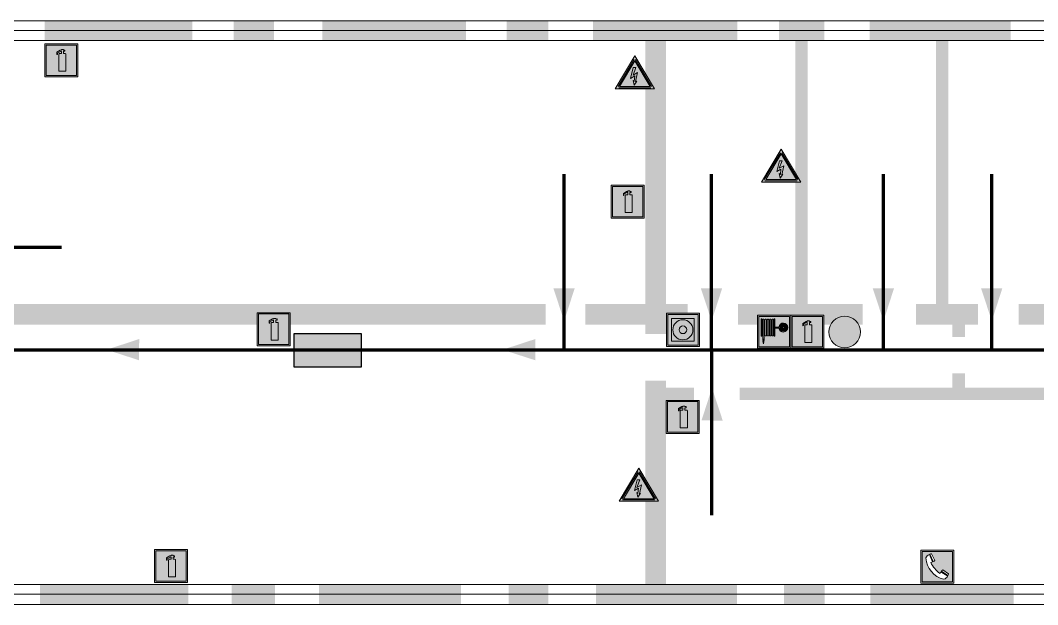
# Model space of a CAD drawing. Header units: millimetres. Extents: x 13114 to 67229, y 22859 to 38520.
# Drawn here: x 31862 to 32108, y 35297.6 to 35439.1 of the extents above; entities that cross this region are included whole.
import ezdxf

# ---------------------------------------------------------------- set-up
doc = ezdxf.new("R2010")
doc.units = ezdxf.units.MM
doc.layers.add('План_Штампы', color=7, linetype='Continuous')

# ---------------------------------------------------------------- blocks, each defined once
blk = doc.blocks.new('A$C54414219')
at = {"true_color": 0xffffff}
h = blk.add_hatch(color=7, dxfattribs=at)
h.paths.add_polyline_path([(2.39, -9.45), (2.39, -18.3), (11.23, -18.3), (11.23, -9.45)], flags=0)
h.paths.add_polyline_path([(10.71, -13.87, -1), (2.92, -13.87, -1)], flags=0)
h.paths.add_polyline_path([(8.3, -13.87, -1), (5.33, -13.87, -1)], flags=0)
h.paths.add_polyline_path([(0.41, -7.47), (0.41, -20.27), (13.21, -20.27), (13.21, -7.47)])
h.paths.add_polyline_path([(0.92, -19.77), (12.71, -19.77), (12.71, -7.98), (0.92, -7.98)], flags=16)
h.paths.add_polyline_path([(11.23, -9.45), (11.23, -18.3), (2.39, -18.3), (2.39, -9.45)], flags=0)
at = {"lineweight": 5}
h = blk.add_hatch(color=242, dxfattribs=at)
h.paths.add_polyline_path([(12.71, -7.98), (0.92, -7.98), (0.92, -19.77), (12.71, -19.77)])
h.paths.add_polyline_path([(11.23, -18.3), (2.39, -18.3), (2.39, -9.45), (11.23, -9.45)], flags=16)
h.paths.add_polyline_path([(10.71, -13.87, -1), (2.92, -13.87, -1)], flags=0)
h.paths.add_polyline_path([(8.3, -13.87, -1), (5.33, -13.87, -1)], flags=0)
at = {"true_color": 0xffffff}
h = blk.add_hatch(color=7, dxfattribs=at)
h.paths.add_polyline_path([(2.39, -9.45), (2.39, -18.3), (11.23, -18.3), (11.23, -9.45)])
h.paths.add_polyline_path([(10.71, -13.87, -1), (2.92, -13.87, -1)], flags=16)
h.paths.add_polyline_path([(8.3, -13.87, -1), (5.33, -13.87, -1)], flags=0)
at = {"lineweight": 5}
h = blk.add_hatch(color=242, dxfattribs=at)
h.paths.add_polyline_path([(2.92, -13.87, 1), (10.71, -13.87, 1)])
h.paths.add_polyline_path([(8.3, -13.87, -1), (5.33, -13.87, -1)], flags=16)
at = {"color": 242, "lineweight": 5}
for p, q in [((0.41, -20.27), (0.41, -7.47)), ((0.41, -7.47), (13.21, -7.47)), ((0.41, -7.47), (13.21, -7.47)), ((13.21, -20.27), (13.21, -7.47)), ((0.41, -20.27), (13.21, -20.27))]:
    blk.add_line(p, q, dxfattribs=at)
for points in [[(0.92, -7.98), (12.71, -7.98), (12.71, -19.77), (0.92, -19.77)], [(2.39, -9.45), (11.23, -9.45), (11.23, -18.3), (2.39, -18.3)]]:
    blk.add_lwpolyline(points, close=True, dxfattribs=at)
for radius in [3.89, 1.49]:
    blk.add_circle((6.81, -13.87), radius, dxfattribs=at)
blk = doc.blocks.new('A$C7B8C2D5B')
at = {"lineweight": 0}
h = blk.add_hatch(color=5, dxfattribs=at)
h.dxf.hatch_style = 1
h.paths.add_polyline_path([(1.4, -3.02, 1), (-2.11, -3.02, 1)])
at = {"color": 5, "lineweight": 0}
blk.add_circle((-0.36, -3.02), 1.75, dxfattribs=at)
blk = doc.blocks.new('A$C37112FD5')
at = {"true_color": 0xf5f5ff}
h = blk.add_hatch(color=7, dxfattribs=at)
h.dxf.hatch_style = 1
h.paths.add_polyline_path([(12.8, -7.4), (0, -7.4), (0, -20.2), (12.8, -20.2)])
h.paths.add_polyline_path([(12.29, -7.91), (12.29, -19.69), (0.51, -19.69), (0.51, -7.91)], flags=16)
h.paths.add_polyline_path([(4.98, -9.04, -0.42597), (5.17, -9.22), (5.17, -12.25), (5.17, -15.29, -0.432244), (4.98, -15.47), (4.83, -15.47, -0.42597), (4.64, -15.29), (4.64, -12.25), (4.64, -9.22, -0.432244), (4.83, -9.04)], flags=0)
h.paths.add_polyline_path([(4.28, -9.22), (4.28, -12.25), (4.28, -15.29, -0.432244), (4.09, -15.47), (3.94, -15.47, -0.42597), (3.75, -15.29), (3.75, -12.25), (3.75, -9.22, -0.432244), (3.94, -9.04), (4.09, -9.04, -0.42597)], flags=0)
h.paths.add_polyline_path([(5.72, -9.04), (5.87, -9.04, -0.42597), (6.06, -9.22), (6.06, -12.25), (6.06, -15.29, -0.432244), (5.87, -15.47), (5.72, -15.47, -0.42597), (5.53, -15.29), (5.53, -12.25), (5.53, -9.22, -0.432244)], flags=0)
h.paths.add_polyline_path([(6.42, -8.9), (6.5, -8.9, -0.42597), (6.69, -9.08), (6.69, -12.03), (8.21, -12.03, -15.824349), (8.21, -12.47), (6.69, -12.47), (6.69, -15.42, -0.432244), (6.5, -15.6), (6.42, -15.6)], flags=0)
h.paths.add_polyline_path([(3.39, -9.22), (3.39, -12.25), (3.39, -15.29, -0.432244), (3.2, -15.47), (3.05, -15.47, -0.42597), (2.85, -15.29), (2.85, -12.25), (2.85, -9.22, -0.432244), (3.05, -9.04), (3.2, -9.04, -0.42597)], flags=0)
h.paths.add_polyline_path([(2.5, -9.22), (2.5, -16.71), (1.96, -16.71), (1.96, -9.22, -0.432244), (2.15, -9.04), (2.31, -9.04, -0.42597)], flags=0)
h.paths.add_polyline_path([(1.61, -8.9), (1.61, -15.6), (1.57, -15.6, -0.42597), (1.37, -15.42), (1.37, -12.03), (1.37, -9.09, -0.432244), (1.57, -8.9)], flags=0)
h.paths.add_polyline_path([(9.76, -10.81), (9.76, -12.03), (8.49, -12.03, -0.336371)], flags=0)
h.paths.add_polyline_path([(8.49, -12.47), (9.76, -12.47), (9.76, -13.7, -0.336371)], flags=0)
h.paths.add_polyline_path([(10.11, -10.81, -0.336371), (11.38, -12.03), (10.11, -12.03)], flags=0)
h.paths.add_polyline_path([(10.11, -12.47), (11.38, -12.47, -0.336371), (10.11, -13.7)], flags=0)
h.paths.add_polyline_path([(2.5, -16.84), (2.5, -17.05), (1.97, -17.05), (1.97, -16.84)], flags=0)
h.paths.add_polyline_path([(2.5, -17.24, -0.033778), (2.24, -18.6, -0.033778), (1.97, -17.24)], flags=0)
h = blk.add_hatch(color=242)
h.dxf.hatch_style = 1
h.paths.add_polyline_path([(12.29, -7.91), (0.51, -7.91), (0.51, -19.69), (12.29, -19.69)])
h.paths.add_polyline_path([(6.42, -15.6), (6.42, -8.9), (6.5, -8.9, -0.42597), (6.69, -9.08), (6.69, -12.03), (8.21, -12.03, -15.824349), (8.21, -12.47), (6.69, -12.47), (6.69, -15.42, -0.432244), (6.5, -15.6)], flags=16)
h.paths.add_polyline_path([(5.87, -15.47), (5.72, -15.47, -0.42597), (5.53, -15.29), (5.53, -12.25), (5.53, -9.22, -0.432244), (5.72, -9.04), (5.87, -9.04, -0.42597), (6.06, -9.22), (6.06, -12.25), (6.06, -15.29, -0.432244)], flags=16)
h.paths.add_polyline_path([(4.98, -15.47), (4.83, -15.47, -0.42597), (4.64, -15.29), (4.64, -12.25), (4.64, -9.22, -0.432244), (4.83, -9.04), (4.98, -9.04, -0.42597), (5.17, -9.22), (5.17, -12.25), (5.17, -15.29, -0.432244)], flags=16)
h.paths.add_polyline_path([(4.09, -15.47), (3.94, -15.47, -0.42597), (3.75, -15.29), (3.75, -12.25), (3.75, -9.22, -0.432244), (3.94, -9.04), (4.09, -9.04, -0.42597), (4.28, -9.22), (4.28, -12.25), (4.28, -15.29, -0.432244)], flags=16)
h.paths.add_polyline_path([(3.2, -15.47), (3.05, -15.47, -0.42597), (2.85, -15.29), (2.85, -12.25), (2.85, -9.22, -0.432244), (3.05, -9.04), (3.2, -9.04, -0.42597), (3.39, -9.22), (3.39, -12.25), (3.39, -15.29, -0.432244)], flags=16)
h.paths.add_polyline_path([(2.5, -17.05), (1.97, -17.05), (1.97, -16.84), (2.5, -16.84)], flags=16)
h.paths.add_polyline_path([(2.5, -17.24, -0.033778), (2.24, -18.6, -0.033778), (1.97, -17.24)], flags=16)
h.paths.add_polyline_path([(2.5, -16.71), (1.96, -16.71), (1.96, -9.22, -0.432244), (2.15, -9.04), (2.31, -9.04, -0.42597), (2.5, -9.22)], flags=16)
h.paths.add_polyline_path([(1.61, -15.6), (1.57, -15.6, -0.42597), (1.37, -15.42), (1.37, -12.03), (1.37, -9.09, -0.432244), (1.57, -8.9), (1.61, -8.9)], flags=16)
h.paths.add_polyline_path([(8.49, -12.47), (9.76, -12.47), (9.76, -13.7, -0.336371)], flags=0)
h.paths.add_polyline_path([(10.11, -13.7), (10.11, -12.47), (11.38, -12.47, -0.336371)], flags=0)
h.paths.add_polyline_path([(8.49, -12.03, -0.336371), (9.76, -10.81), (9.76, -12.03)], flags=0)
h.paths.add_polyline_path([(10.11, -12.03), (10.11, -10.81, -0.336371), (11.38, -12.03)], flags=0)
h = blk.add_hatch(color=7, dxfattribs=at)
h.dxf.hatch_style = 1
h.paths.add_polyline_path([(1.61, -8.9), (1.57, -8.9, 0.432244), (1.37, -9.09), (1.37, -12.03), (1.37, -15.42, 0.42597), (1.57, -15.6), (1.61, -15.6)])
h.paths.add_polyline_path([(2.5, -9.22, 0.42597), (2.31, -9.04), (2.15, -9.04, 0.432244), (1.96, -9.22), (1.96, -16.71), (2.5, -16.71)])
h.paths.add_polyline_path([(2.5, -16.84), (1.97, -16.84), (1.97, -17.05), (2.5, -17.05)])
h.paths.add_polyline_path([(2.5, -17.24), (1.97, -17.24, 0.033778), (2.24, -18.6, 0.033778)])
h.paths.add_polyline_path([(3.39, -12.25), (3.39, -9.22, 0.42597), (3.2, -9.04), (3.05, -9.04, 0.432244), (2.85, -9.22), (2.85, -12.25), (2.85, -15.29, 0.42597), (3.05, -15.47), (3.2, -15.47, 0.432244), (3.39, -15.29)])
h.paths.add_polyline_path([(4.28, -12.25), (4.28, -9.22, 0.42597), (4.09, -9.04), (3.94, -9.04, 0.432244), (3.75, -9.22), (3.75, -12.25), (3.75, -15.29, 0.42597), (3.94, -15.47), (4.09, -15.47, 0.432244), (4.28, -15.29)])
h.paths.add_polyline_path([(5.17, -12.25), (5.17, -9.22, 0.42597), (4.98, -9.04), (4.83, -9.04, 0.432244), (4.64, -9.22), (4.64, -12.25), (4.64, -15.29, 0.42597), (4.83, -15.47), (4.98, -15.47, 0.432244), (5.17, -15.29)])
h.paths.add_polyline_path([(6.06, -12.25), (6.06, -9.22, 0.42597), (5.87, -9.04), (5.72, -9.04, 0.432244), (5.53, -9.22), (5.53, -12.25), (5.53, -15.29, 0.42597), (5.72, -15.47), (5.87, -15.47, 0.432244), (6.06, -15.29)])
h.paths.add_polyline_path([(6.69, -12.47), (8.21, -12.47, 15.824349), (8.21, -12.03), (6.69, -12.03), (6.69, -9.08, 0.42597), (6.5, -8.9), (6.42, -8.9), (6.42, -15.6), (6.5, -15.6, 0.432244), (6.69, -15.42)])
h.paths.add_polyline_path([(8.49, -12.47), (9.76, -12.47), (9.76, -13.7, -0.336371)], flags=16)
h.paths.add_polyline_path([(8.49, -12.03, -0.336371), (9.76, -10.81), (9.76, -12.03)], flags=16)
h.paths.add_polyline_path([(10.11, -12.47), (11.38, -12.47, -0.336371), (10.11, -13.7)], flags=16)
h.paths.add_polyline_path([(10.11, -12.03), (10.11, -10.81, -0.336371), (11.38, -12.03)], flags=16)
h = blk.add_hatch(color=242)
h.dxf.hatch_style = 1
h.paths.add_polyline_path([(9.76, -10.81, 0.336371), (8.49, -12.03), (9.76, -12.03)])
h.paths.add_polyline_path([(10.11, -10.81), (10.11, -12.03), (11.38, -12.03, 0.336371)])
h.paths.add_polyline_path([(11.38, -12.47), (10.11, -12.47), (10.11, -13.7, 0.336371)])
h.paths.add_polyline_path([(9.76, -12.47), (8.49, -12.47, 0.336371), (9.76, -13.7)])
at = {"color": 242, "lineweight": 5}
for p, q in [((0, -20.2), (0, -7.4)), ((0, -7.4), (12.8, -7.4)), ((12.8, -20.2), (12.8, -7.4)), ((1.37, -12.03), (1.37, -9.08)), ((1.57, -8.9), (1.61, -8.9)), ((1.61, -8.9), (1.61, -15.6)), ((1.96, -16.71), (1.96, -9.22)), ((2.15, -9.04), (2.31, -9.04)), ((2.5, -16.71), (2.5, -9.22)), ((2.85, -12.25), (2.85, -9.22)), ((3.05, -9.04), (3.2, -9.04)), ((3.39, -12.25), (3.39, -9.22)), ((3.75, -12.25), (3.75, -9.22)), ((3.94, -9.04), (4.09, -9.04)), ((4.28, -12.25), (4.28, -9.22)), ((4.64, -12.25), (4.64, -9.22)), ((4.83, -9.04), (4.98, -9.04)), ((5.17, -12.25), (5.17, -9.22)), ((5.53, -12.25), (5.53, -9.22)), ((5.72, -9.04), (5.87, -9.04)), ((6.06, -12.25), (6.06, -9.22)), ((6.42, -8.9), (6.42, -15.6)), ((6.5, -8.9), (6.42, -8.9)), ((6.69, -12.03), (6.69, -9.08)), ((9.76, -10.81), (9.76, -12.03)), ((10.11, -10.81), (10.11, -12.03)), ((1.37, -12.03), (1.37, -15.42)), ((1.57, -15.6), (1.61, -15.6)), ((2.85, -12.25), (2.85, -15.29)), ((3.05, -15.47), (3.2, -15.47)), ((3.39, -12.25), (3.39, -15.29)), ((3.75, -12.25), (3.75, -15.29)), ((3.94, -15.47), (4.09, -15.47)), ((4.28, -12.25), (4.28, -15.29)), ((4.64, -12.25), (4.64, -15.29)), ((4.83, -15.47), (4.98, -15.47)), ((5.17, -12.25), (5.17, -15.29)), ((5.53, -12.25), (5.53, -15.29)), ((5.72, -15.47), (5.87, -15.47)), ((6.06, -12.25), (6.06, -15.29)), ((6.42, -15.6), (6.5, -15.6)), ((8.21, -12.03), (6.69, -12.03)), ((8.21, -12.47), (6.69, -12.47)), ((6.69, -12.47), (6.69, -15.42)), ((9.76, -12.03), (8.49, -12.03)), ((9.76, -12.47), (8.49, -12.47)), ((9.76, -12.47), (9.76, -13.7)), ((11.38, -12.03), (10.11, -12.03)), ((11.38, -12.47), (10.11, -12.47)), ((10.11, -12.47), (10.11, -13.7)), ((1.96, -16.71), (2.5, -16.71)), ((1.97, -16.84), (2.5, -16.84)), ((1.97, -17.05), (1.97, -16.84)), ((2.5, -17.05), (1.97, -17.05)), ((1.97, -17.24), (2.5, -17.24)), ((2.5, -16.84), (2.5, -17.05)), ((0, -20.2), (12.8, -20.2))]:
    blk.add_line(p, q, dxfattribs=at)
blk.add_lwpolyline([(0.51, -7.91), (12.29, -7.91), (12.29, -19.69), (0.51, -19.69)], close=True, dxfattribs=at)
for centre, radius, start, end in [((1.56, -9.09), 0.182, 87.1027, 180.6071), ((2.15, -9.22), 0.182, 87.1027, 180.6071), ((2.32, -9.22), 0.182, 359.3929, 92.8973), ((3.04, -9.22), 0.182, 87.1027, 180.6071), ((3.21, -9.22), 0.182, 359.3929, 92.8973), ((3.93, -9.22), 0.182, 87.1027, 180.6071), ((4.1, -9.22), 0.182, 359.3929, 92.8973), ((4.82, -9.22), 0.182, 87.1027, 180.6071), ((4.99, -9.22), 0.182, 359.3929, 92.8973), ((5.71, -9.22), 0.182, 87.1027, 180.6071), ((5.88, -9.22), 0.182, 359.3929, 92.8973), ((6.51, -9.09), 0.182, 359.3929, 92.8973), ((9.93, -12.25), 1.74, 187.2319, 172.7681), ((9.93, -12.25), 1.46, 96.9927, 171.3585), ((9.93, -12.25), 1.46, 8.6415, 83.0073), ((1.56, -15.42), 0.182, 179.3929, 272.8973), ((3.04, -15.29), 0.182, 179.3929, 272.8973), ((3.21, -15.29), 0.182, 267.1027, 0.6071), ((3.93, -15.29), 0.182, 179.3929, 272.8973), ((4.1, -15.29), 0.182, 267.1027, 0.6071), ((4.82, -15.29), 0.182, 179.3929, 272.8973), ((4.99, -15.29), 0.182, 267.1027, 0.6071), ((5.71, -15.29), 0.182, 179.3929, 272.8973), ((5.88, -15.29), 0.182, 267.1027, 0.6071), ((6.51, -15.42), 0.182, 267.1027, 0.6071), ((9.93, -12.25), 1.46, 188.6415, 263.0073), ((9.93, -12.25), 1.46, 276.9927, 351.3585), ((12.17, -15.98), 10.27, 187.041, 194.7793), ((-7.7, -15.98), 10.27, 345.2207, 352.959)]:
    blk.add_arc(centre, radius, start, end, dxfattribs=at)
blk = doc.blocks.new('A$C3AD82952')
at = {"true_color": 0xf5f5ff}
h = blk.add_hatch(color=7, dxfattribs=at)
h.dxf.hatch_style = 1
h.paths.add_polyline_path([(8.21, 8.73, 0.414214), (7.89, 9.05), (7.22, 9.05), (7.22, 9.92), (7.59, 9.92, 1), (7.57, 10.36), (7.22, 10.36), (7.22, 10.6), (6.43, 10.6), (6.43, 10.36), (6.01, 10.36), (4.74, 9.59), (4.74, 8.69), (4.98, 8.73), (4.98, 9.26), (6.12, 9.91), (6.43, 9.91), (6.43, 9.05), (5.76, 9.05, 0.414214), (5.44, 8.73), (5.44, 2.2), (8.21, 2.2)], flags=0)
h.paths.add_polyline_path([(12.8, 12.8), (0, 12.8), (0, 0), (12.8, 0)])
h.paths.add_polyline_path([(0.51, 12.29), (12.29, 12.29), (12.29, 0.51), (0.51, 0.51)], flags=16)
h.paths.add_polyline_path([(4.74, 9.59), (6.01, 10.36), (6.43, 10.36), (6.43, 10.6), (7.22, 10.6), (7.22, 10.36), (7.59, 10.36, -0.94586), (7.59, 9.92), (7.22, 9.92), (7.22, 9.05), (7.89, 9.05, -0.414214), (8.21, 8.73), (8.21, 2.2), (5.44, 2.2), (5.44, 8.73, -0.414214), (5.76, 9.05), (6.43, 9.05), (6.43, 9.91), (6.12, 9.91), (4.98, 9.26), (4.98, 8.73), (4.74, 8.69)], flags=0)
h = blk.add_hatch(color=242)
h.dxf.hatch_style = 1
h.paths.add_polyline_path([(12.29, 12.29), (0.51, 12.29), (0.51, 0.51), (12.29, 0.51)])
h.paths.add_polyline_path([(4.74, 8.69), (4.74, 9.59), (6.01, 10.36), (6.43, 10.36), (6.43, 10.6), (7.22, 10.6), (7.22, 10.36), (7.59, 10.36, -0.94586), (7.59, 9.92), (7.22, 9.92), (7.22, 9.05), (7.89, 9.05, -0.414214), (8.21, 8.73), (8.21, 2.2), (5.44, 2.2), (5.44, 8.73, -0.414214), (5.76, 9.05), (6.43, 9.05), (6.43, 9.91), (6.12, 9.91), (4.98, 9.26), (4.98, 8.73)], flags=16)
h = blk.add_hatch(color=7, dxfattribs=at)
h.dxf.hatch_style = 1
h.paths.add_polyline_path([(8.21, 8.73, 0.414214), (7.89, 9.05), (7.22, 9.05), (7.22, 9.92), (7.59, 9.92, 1), (7.57, 10.36), (7.22, 10.36), (7.22, 10.6), (6.43, 10.6), (6.43, 10.36), (6.01, 10.36), (4.74, 9.59), (4.74, 8.69), (4.98, 8.73), (4.98, 9.26), (6.12, 9.91), (6.43, 9.91), (6.43, 9.05), (5.76, 9.05, 0.414214), (5.44, 8.73), (5.44, 2.2), (8.21, 2.2)])
at = {"color": 242, "lineweight": 5}
for p, q in [((0, 0), (0, 12.8)), ((0, 12.8), (12.8, 12.8)), ((12.8, 0), (12.8, 12.8)), ((6.01, 10.36), (4.74, 9.59)), ((4.74, 9.59), (4.74, 8.69)), ((4.74, 8.69), (4.98, 8.73)), ((4.98, 9.26), (6.12, 9.91)), ((4.98, 8.73), (4.98, 9.26)), ((5.44, 2.2), (5.44, 8.73)), ((5.76, 9.05), (6.43, 9.05)), ((6.01, 10.36), (6.43, 10.36)), ((6.12, 9.91), (6.43, 9.91)), ((7.22, 10.6), (6.43, 10.6)), ((6.43, 10.6), (6.43, 10.36)), ((6.43, 9.91), (6.43, 9.05)), ((7.22, 10.36), (7.22, 10.6)), ((7.59, 10.36), (7.22, 10.36)), ((7.22, 9.05), (7.22, 9.92)), ((7.59, 9.92), (7.22, 9.92)), ((7.89, 9.05), (7.22, 9.05)), ((8.21, 2.2), (8.21, 8.73)), ((0, 0), (12.8, 0)), ((5.44, 2.2), (8.21, 2.2))]:
    blk.add_line(p, q, dxfattribs=at)
blk.add_lwpolyline([(0.51, 12.29), (12.29, 12.29), (12.29, 0.51), (0.51, 0.51)], close=True, dxfattribs=at)
for centre, radius, start, end in [((5.76, 8.73), 0.32, 90, 180), ((7.58, 10.14), 0.223, 273.1875, 86.8125), ((7.89, 8.73), 0.32, 0, 90)]:
    blk.add_arc(centre, radius, start, end, dxfattribs=at)
blk = doc.blocks.new('A$C32E8229D')
at = {"true_color": 0xffffff}
blk.add_hatch(color=7, dxfattribs=at).paths.add_polyline_path([(0, 0), (0, -8), (16, -8), (16, 0)])
h = blk.add_hatch(color=126)
h.paths.add_polyline_path([(0.2, -0.2), (15.8, -0.2), (15.8, -7.8), (0.2, -7.8)])
h.paths.add_polyline_path([(13.49, -2.05), (12.08, -2.05), (11.37, -2.63, 0.162397), (11.29, -2.84), (11.29, -3.63), (10.35, -3.63), (10.35, -4.05), (11.68, -4.05), (11.68, -3.48), (12.26, -4.28), (11.29, -5.1), (11.29, -6.78), (11.85, -6.78), (11.85, -5.44), (12.8, -4.64), (12.8, -5.94), (14.46, -5.94), (14.46, -5.39), (13.45, -5.39), (13.45, -3.97), (12.46, -2.59), (13.15, -2.59), (13.69, -3.34), (14.18, -3)], flags=16)
h.paths.add_polyline_path([(10.74, -1.82, 1), (11.8, -1.82, 1)], flags=16)
h.paths.add_polyline_path([(9.39, -3.59), (5.99, -3.59), (6.56, -3.03), (5.91, -3.03), (5.1, -3.83), (5.91, -4.64), (6.56, -4.64), (5.99, -4.09), (9.39, -4.09)], flags=16)
h.paths.add_polyline_path([(4.29, -1.08), (1.72, -1.08), (1.72, -6.6), (4.29, -6.6)], flags=16)
at = {"color": 126}
blk.add_lwpolyline([(16, -8), (0, -8), (0, 0), (16, 0)], close=True, dxfattribs=at)
blk = doc.blocks.new('A$C456E1F9C')
at = {"lineweight": 5}
h = blk.add_hatch(color=242, dxfattribs=at)
h.paths.add_polyline_path([(0.51, -1.47), (0.51, -13.26), (12.29, -13.26), (12.29, -1.47)])
h.paths.add_polyline_path([(5.42, -4.95, -0.254479), (4.78, -5.4), (3.52, -2.53, -0.209735), (4.23, -2.4)], flags=16)
h.paths.add_polyline_path([(8.53, -8.6), (10.87, -10.17), (10.54, -10.76), (8.03, -9.13, -0.192251)], flags=16)
h.paths.add_polyline_path([(4.61, -5.49, 0.005518), (3.87, -5.72, 0.128647), (7.49, -10.01, 0.00809), (7.83, -9.33), (10.47, -10.97, -0.16736), (8.99, -12.25, -0.327862), (1.95, -3.95, -0.166952), (3.36, -2.62)], flags=16)
at = {"color": 242, "lineweight": 5}
for p, q in [((0, -13.77), (0, -0.97)), ((12.8, -0.97), (0, -0.97)), ((4.61, -5.49), (3.36, -2.62)), ((3.52, -2.53), (4.78, -5.4)), ((4.23, -2.4), (5.42, -4.95)), ((12.8, -13.77), (12.8, -0.97)), ((7.83, -9.33), (10.47, -10.97)), ((8.03, -9.13), (10.54, -10.76)), ((10.81, -10.12), (8.53, -8.6)), ((10.54, -10.76), (10.8, -10.3)), ((10.8, -10.3), (10.81, -10.12)), ((0, -13.77), (12.8, -13.77))]:
    blk.add_line(p, q, dxfattribs=at)
blk.add_lwpolyline([(0.51, -1.47), (12.29, -1.47), (12.29, -13.26), (0.51, -13.26)], close=True, dxfattribs=at)
for centre, radius, start, end in [((4.59, -5.34), 2.99, 114.2845, 152.1974), ((4.02, -3.27), 0.891, 76.3284, 123.7092), ((11.12, -3.31), 9.19, 183.9915, 256.6009), ((14.98, -39.1), 35.17, 107.1487, 108.4135), ((13.86, -0.94), 11.08, 205.5536, 234.8762), ((4.68, -4.59), 0.824, 276.9621, 334.0723), ((-13.31, 0.8), 23.44, 332.5487, 334.4027), ((8.94, -9.5), 0.989, 114.4092, 157.9388), ((7.87, -9.46), 3, 291.9291, 329.9329)]:
    blk.add_arc(centre, radius, start, end, dxfattribs=at)
blk = doc.blocks.new('A$C3E6D3DDE')
at = {"lineweight": 5}
h = blk.add_hatch(color=40, dxfattribs=at)
h.paths.add_polyline_path([(24.1, 1.45), (16.46, -11.35), (31.74, -11.35)])
h.paths.add_polyline_path([(24.09, -0.46), (30.03, -10.41), (18.14, -10.41)], flags=16)
h.paths.add_polyline_path([(24.54, -3.08), (23.41, -6.02), (25.13, -5.01), (24.33, -8.5), (24.82, -8.27), (23.79, -9.86), (23.4, -8.04), (23.8, -8.43), (24.04, -6.29), (22.39, -7.25), (23.44, -3.08)], flags=0)
h = blk.add_hatch(color=256, dxfattribs=at)
h.paths.add_polyline_path([(24.37, 0.03, 0.567511), (23.82, 0.03), (17.59, -10.4, 0.582454), (17.86, -10.88), (30.32, -10.88, 0.582149), (30.6, -10.4)])
h.paths.add_polyline_path([(24.09, -0.46), (18.14, -10.41), (30.03, -10.41)], flags=16)
h.paths.add_polyline_path([(24.54, -3.08), (23.41, -6.02), (25.13, -5.01), (24.33, -8.5), (24.82, -8.27), (23.79, -9.86), (23.4, -8.04), (23.8, -8.43), (24.04, -6.29), (22.39, -7.25), (23.44, -3.08)], flags=0)
h = blk.add_hatch(color=40, dxfattribs=at)
h.paths.add_polyline_path([(24.09, -0.46), (18.14, -10.41), (30.03, -10.41)])
h.paths.add_polyline_path([(24.82, -8.27), (23.79, -9.86), (23.4, -8.04), (23.8, -8.43), (24.04, -6.29), (22.39, -7.25), (23.44, -3.08), (24.54, -3.08), (23.41, -6.02), (25.13, -5.01), (24.33, -8.5)], flags=16)
at = {"color": 40, "lineweight": 5}
for p, q in [((16.46, -11.35), (24.1, 1.45)), ((24.1, 1.45), (31.74, -11.35))]:
    blk.add_line(p, q, dxfattribs=at)
at = {"lineweight": 5}
for p, q in [((17.59, -10.4), (23.82, 0.03)), ((24.37, 0.03), (30.6, -10.4)), ((18.14, -10.41), (24.09, -0.46)), ((23.44, -3.08), (22.39, -7.25)), ((23.41, -6.02), (24.54, -3.08)), ((24.54, -3.08), (23.44, -3.08)), ((24.09, -0.46), (30.03, -10.41)), ((22.39, -7.25), (24.04, -6.29)), ((25.13, -5.01), (23.41, -6.02)), ((24.04, -6.29), (23.8, -8.43)), ((24.33, -8.5), (25.13, -5.01)), ((17.86, -10.88), (30.32, -10.88)), ((18.14, -10.41), (30.03, -10.41)), ((23.8, -8.43), (23.4, -8.04)), ((23.4, -8.04), (23.79, -9.86)), ((23.79, -9.86), (24.82, -8.27)), ((24.82, -8.27), (24.33, -8.5))]:
    blk.add_line(p, q, dxfattribs=at)
at = {"color": 50, "lineweight": 5}
blk.add_line((31.74, -11.35), (16.46, -11.35), dxfattribs=at)

msp = doc.modelspace()

# ---------------------------------------------------------------- linework, layer by layer
at = {"lineweight": 0}
for points in [[(31734.43, 35438.98), (32192.51, 35438.98)], [(31734.82, 35436.58), (32192.9, 35436.58)], [(31734.53, 35434.19), (32192.61, 35434.19)], [(31723.07, 35302.55), (32210.73, 35302.55)], [(31723.79, 35300.15), (32211.46, 35300.15)], [(31723.79, 35300.15), (32211.46, 35300.15)], [(31723.52, 35297.67), (32211.18, 35297.67)]]:
    msp.add_lwpolyline(points, dxfattribs=at)
at = {"lineweight": 100, "const_width": 5}
for points in [[(31867.85, 35436.58), (31903.56, 35436.58)], [(31913.54, 35436.58), (31923.31, 35436.58)], [(31935.01, 35436.58), (31969.79, 35436.58)], [(31979.58, 35436.58), (31989.69, 35436.58)], [(32000.45, 35436.58), (32035.38, 35436.58)], [(32015.63, 35363.15), (32015.63, 35436.58)], [(32045.43, 35436.58), (32056.43, 35436.58)], [(32067.36, 35436.58), (32101.46, 35436.58)], [(31748.4, 35367.94), (31989, 35367.94)], [(31998.59, 35367.94), (32023.39, 35367.94)], [(32035.51, 35367.94), (32065.66, 35367.94)], [(32078.63, 35367.94), (32093.57, 35367.94)], [(32103.43, 35367.94), (32151.63, 35367.94)], [(32015.63, 35300.15), (32015.63, 35351.85)], [(31902.56, 35300.15), (31866.7, 35300.15)], [(31923.55, 35300.15), (31913.12, 35300.15)], [(31968.55, 35300.15), (31934.19, 35300.15)], [(31989.65, 35300.15), (31980.06, 35300.15)], [(32035.34, 35300.15), (32001.16, 35300.15)], [(32056.51, 35300.15), (32046.71, 35300.15)], [(32102.19, 35300.15), (32067.54, 35300.15)]]:
    msp.add_lwpolyline(points, dxfattribs=at)
at = {"lineweight": 0, "const_width": 3}
for points in [[(32050.92, 35367.94), (32050.92, 35436.11)], [(32084.93, 35367.94), (32084.93, 35436.11)], [(32088.91, 35367.42), (32088.91, 35362.43)], [(32088.91, 35353.6), (32088.91, 35349.08)], [(32016.12, 35348.67), (32024.94, 35348.67)], [(32035.93, 35348.67), (32130.09, 35348.67)]]:
    msp.add_lwpolyline(points, dxfattribs=at)
at = {"color": 126, "lineweight": 100, "true_color": 0x008754}
for points in [[(31712.34, 35427.54), (31691.88, 35427.54), (31691.88, 35412.26), (31740.98, 35412.26), (31740.98, 35359.33), (32207.21, 35359.33), (32207.21, 35387.13)], [(31993.49, 35359.33), (31993.49, 35401.86)], [(32029.16, 35359.33), (32029.16, 35401.86)], [(32070.72, 35359.33), (32070.72, 35401.86)], [(32096.92, 35359.33), (32096.92, 35401.86)], [(31740.98, 35384.15), (31871.96, 35384.15)], [(32029.16, 35359.33), (32029.16, 35319.33)]]:
    msp.add_lwpolyline(points, dxfattribs=at)
at = {"layer": 'План_Штампы', "color": 126, "true_color": 0x008754}
for points in [[(31990.9, 35374.21), (31996.04, 35374.2), (31993.49, 35366.32)], [(32026.57, 35374.21), (32031.71, 35374.2), (32029.16, 35366.32)], [(32068.14, 35374.21), (32073.28, 35374.2), (32070.73, 35366.32)], [(32094.34, 35374.21), (32099.47, 35374.2), (32096.93, 35366.32)], [(31890.71, 35361.94), (31890.7, 35356.8), (31882.82, 35359.35)], [(31986.52, 35361.94), (31986.5, 35356.8), (31978.62, 35359.35)], [(32031.85, 35342.21), (32026.72, 35342.23), (32029.26, 35350.1)]]:
    msp.add_solid(points, dxfattribs=at)

# ---------------------------------------------------------------- block references
for name, p, xscale, yscale, zscale in [('A$C3AD82952', (31867.87, 35425.38), 0.625, 0.625, 0.625), ('A$C3E6D3DDE', (31995.53, 35429.56), 0.625, 0.625, 0.625), ('A$C3E6D3DDE', (32030.91, 35407.02), 0.625, 0.625, 0.625), ('A$C3AD82952', (32004.85, 35391.21), 0.625, 0.625, 0.625), ('A$C3AD82952', (31919.22, 35360.32), 0.625, 0.625, 0.625), ('A$C54414219', (32017.96, 35372.84), 0.625, 0.625, 0.625), ('A$C37112FD5', (32040.29, 35372.37), 0.6249984004534781, 0.6249984004534781, 0.6249984004534781), ('A$C3AD82952', (32048.29, 35359.74), 0.625, 0.625, 0.625), ('A$C7B8C2D5B', (32062.14, 35370.22), 2.177419353276491, 2.177419353276491, 2.177419353276491), ('A$C3AD82952', (32018.17, 35339.1), 0.625, 0.625, 0.625), ('A$C3E6D3DDE', (31996.48, 35329.8), 0.625, 0.625, 0.625), ('A$C3AD82952', (31894.39, 35302.98), 0.625, 0.625, 0.625), ('A$C456E1F9C', (32079.74, 35311.44), 0.625, 0.625, 0.625)]:
    msp.add_blockref(name, p, dxfattribs=dict(xscale=xscale, yscale=yscale, zscale=zscale))
at = {"layer": 'План_Штампы', "color": 126, "true_color": 0x008754, "xscale": 1.012510887696, "yscale": 1.012510887696, "zscale": 1.012510887696, "rotation": 359.9978653237145}
msp.add_blockref('A$C32E8229D', (31928.2, 35363.25), dxfattribs=at)

doc.saveas('drawing.dxf')
